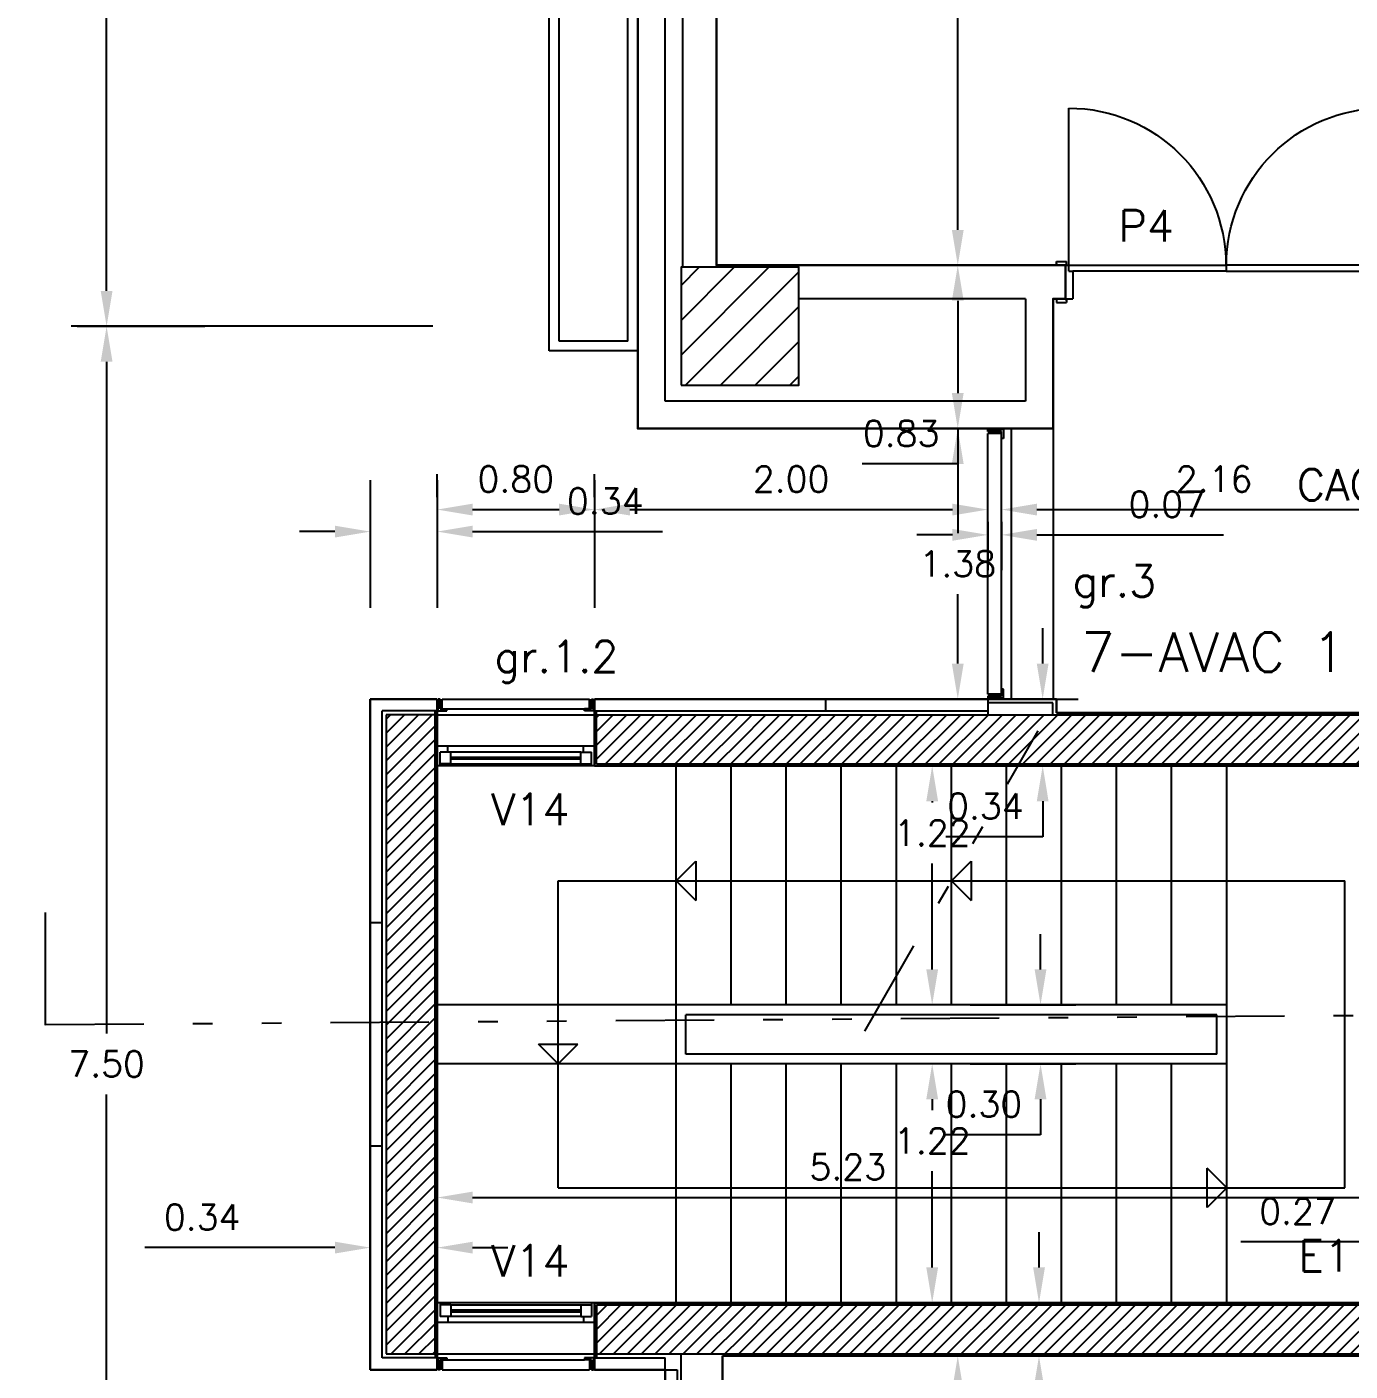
# Model space of a CAD drawing. Extents: x 19.8 to 90.6, y 5.5 to 74.
# Drawn here: x 25.4 to 32.13, y 54.43 to 61.26 of the extents above; entities that cross this region are included whole.
import ezdxf

# ---------------------------------------------------------------- set-up
doc = ezdxf.new("R2010")
doc.units = 0
doc.header["$MEASUREMENT"] = 0
for name, pattern in [('1st floor plan$0$Divide', [1.25, 0.5, -0.25, 0, -0.25, 0, -0.25]), ('Default', [0]), ('Divide', [1.25, 0.5, -0.25, 0, -0.25, 0, -0.25]), ('Solid', [0])]:
    doc.linetypes.add(name, pattern=pattern)
doc.layers.get('DEFPOINTS').update_dxf_attribs({"linetype": 'Solid'})
for name, color, linetype in [('1st floor plan$0$1FIN', 15, 'Continuous'), ('1st floor plan$0$2FIN', 7, 'Continuous'), ('1st floor plan$0$CAIX', 52, 'Continuous'), ('1st floor plan$0$ESTR', 92, 'Continuous'), ('1st floor plan$0$FAC', 142, 'Continuous'), ('1st floor plan$0$Hatch', 15, 'Continuous'), ('1st floor plan$0$Pillars', 30, 'Continuous'), ('Dimensions (COTAS)', 212, 'Solid'), ('Sections Corte', 9, 'Solid'), ('Text O', 212, 'Default'), ('VAO', 132, 'Default'), ('Xref_Plan', 7, 'Continuous')]:
    doc.layers.add(name, color=color, linetype=linetype)
doc.layers.add('1st floor plan$0$Partitions', color=7, linetype='Continuous', lineweight=30)
doc.styles.add('Simplex', font='SIMPLEX.SHX')
doc.dimstyles.get("Standard").update_dxf_attribs({"dimtxt": 0.13, "dimasz": 0.18, "dimexe": 0.18, "dimexo": 0.0625, "dimgap": 0.09, "dimtad": 1, "dimtih": 1, "dimtoh": 1, "dimzin": 0, "dimdsep": 46, "dimtxsty": 'Simplex', "dimcen": 0.09, "dimadec": 0, "dimazin": 0, "dimtfac": 1, "dimtofl": 0, "dimtmove": 0, "dimatfit": 3, "dimfxl": 1, "dimtolj": 1, "dimtzin": 0, "dimarcsym": 0})

# ---------------------------------------------------------------- blocks, each defined once
blk = doc.blocks.new('*D78')
at = {"layer": 'DEFPOINTS', "color": 0}
for p in [(30.1337, 56.2872), (30.1337, 55.9872), (30.5546, 55.9872)]:
    blk.add_point(p, dxfattribs=at)
at = {"layer": 'Dimensions (COTAS)', "color": 0, "lineweight": -2}
for p, q in [((30.5546, 56.4672), (30.5546, 56.6472)), ((30.1962, 56.2872), (30.7346, 56.2872)), ((30.1962, 55.9872), (30.7346, 55.9872)), ((30.5546, 55.8072), (30.5546, 55.6272)), ((30.5546, 55.6272), (30.0684, 55.6272))]:
    blk.add_line(p, q, dxfattribs=at)
at = {"layer": 'Dimensions (COTAS)', "color": 0}
for points in [[(30.5246, 56.4672), (30.5846, 56.4672), (30.5546, 56.2872)], [(30.5246, 55.8072), (30.5846, 55.8072), (30.5546, 55.9872)]]:
    blk.add_solid(points, dxfattribs=at)
at = {"layer": 'Dimensions (COTAS)', "color": 0, "insert": (30.2665, 55.7822), "char_height": 0.13, "attachment_point": 5, "style": 'Simplex'}
blk.add_mtext('\\A1;0.30', dxfattribs=at)
blk = doc.blocks.new('*D81')
at = {"layer": 'DEFPOINTS', "color": 0}
for p in [(27.5264, 59.7369), (25.8055, 52.2369), (27.5264, 52.2369)]:
    blk.add_point(p, dxfattribs=at)
at = {"layer": 'Dimensions (COTAS)', "color": 0, "lineweight": -2}
for p, q in [((27.4639, 59.7369), (25.6255, 59.7369)), ((25.8055, 59.5569), (25.8055, 56.1419)), ((25.8055, 52.4169), (25.8055, 55.8319)), ((27.4639, 52.2369), (25.6255, 52.2369))]:
    blk.add_line(p, q, dxfattribs=at)
at = {"layer": 'Dimensions (COTAS)', "color": 0}
for points in [[(25.7755, 59.5569), (25.8355, 59.5569), (25.8055, 59.7369)], [(25.7755, 52.4169), (25.8355, 52.4169), (25.8055, 52.2369)]]:
    blk.add_solid(points, dxfattribs=at)
at = {"layer": 'Dimensions (COTAS)', "color": 0, "insert": (25.8055, 55.9869), "char_height": 0.13, "attachment_point": 5, "style": 'Simplex'}
blk.add_mtext('\\A1;7.50', dxfattribs=at)
blk = doc.blocks.new('*D82')
at = {"layer": 'DEFPOINTS', "color": 0}
for p in [(27.5264, 67.2369), (24.8055, 52.2369), (27.5264, 52.2369)]:
    blk.add_point(p, dxfattribs=at)
at = {"layer": 'Dimensions (COTAS)', "color": 0, "lineweight": -2}
for p, q in [((27.4639, 67.2369), (24.6255, 67.2369)), ((24.8055, 67.0569), (24.8055, 59.8919)), ((24.8055, 52.4169), (24.8055, 59.5819)), ((27.4639, 52.2369), (24.6255, 52.2369))]:
    blk.add_line(p, q, dxfattribs=at)
at = {"layer": 'Dimensions (COTAS)', "color": 0}
for points in [[(24.7755, 67.0569), (24.8355, 67.0569), (24.8055, 67.2369)], [(24.7755, 52.4169), (24.8355, 52.4169), (24.8055, 52.2369)]]:
    blk.add_solid(points, dxfattribs=at)
at = {"layer": 'Dimensions (COTAS)', "color": 0, "insert": (24.8055, 59.7369), "char_height": 0.13, "attachment_point": 5, "style": 'Simplex'}
blk.add_mtext('\\A1;15.00', dxfattribs=at)
blk = doc.blocks.new('*D167')
at = {"layer": 'DEFPOINTS', "color": 0}
for p in [(32.7164, 55.3077), (27.4864, 55.1994), (32.7164, 55.1994)]:
    blk.add_point(p, dxfattribs=at)
at = {"layer": 'Dimensions (COTAS)', "color": 0, "lineweight": -2}
for p, q in [((27.4864, 55.2619), (27.4864, 55.4877)), ((32.7164, 55.2619), (32.7164, 55.4877)), ((27.6664, 55.3077), (32.5364, 55.3077))]:
    blk.add_line(p, q, dxfattribs=at)
at = {"layer": 'Dimensions (COTAS)', "color": 0}
for points in [[(27.6664, 55.3377), (27.6664, 55.2777), (27.4864, 55.3077)], [(32.5364, 55.3377), (32.5364, 55.2777), (32.7164, 55.3077)]]:
    blk.add_solid(points, dxfattribs=at)
at = {"layer": 'Dimensions (COTAS)', "color": 0, "insert": (29.5746, 55.4627), "char_height": 0.13, "attachment_point": 5, "style": 'Simplex'}
blk.add_mtext('\\A1;5.23', dxfattribs=at)
blk = doc.blocks.new('*D172')
at = {"layer": 'DEFPOINTS', "color": 0}
for p in [(27.1464, 55.1994), (27.4864, 55.1994), (27.4864, 55.053)]:
    blk.add_point(p, dxfattribs=at)
at = {"layer": 'Dimensions (COTAS)', "color": 0, "lineweight": -2}
for p, q in [((27.1464, 55.1369), (27.1464, 54.873)), ((27.4864, 55.1369), (27.4864, 54.873)), ((26.9664, 55.053), (26.0002, 55.053)), ((27.6664, 55.053), (27.8464, 55.053))]:
    blk.add_line(p, q, dxfattribs=at)
at = {"layer": 'Dimensions (COTAS)', "color": 0}
for points in [[(26.9664, 55.083), (26.9664, 55.023), (27.1464, 55.053)], [(27.6664, 55.083), (27.6664, 55.023), (27.4864, 55.053)]]:
    blk.add_solid(points, dxfattribs=at)
at = {"layer": 'Dimensions (COTAS)', "color": 0, "insert": (26.2914, 55.208), "char_height": 0.13, "attachment_point": 5, "style": 'Simplex'}
blk.add_mtext('\\A1;0.34', dxfattribs=at)
blk = doc.blocks.new('*D174')
at = {"layer": 'DEFPOINTS', "color": 0}
for p in [(30.1337, 54.5022), (30.1337, 52.3266), (30.1337, 52.3266)]:
    blk.add_point(p, dxfattribs=at)
at = {"layer": 'Dimensions (COTAS)', "color": 0, "lineweight": -2}
for p, q in [((30.1962, 54.5022), (30.3137, 54.5022)), ((30.1337, 54.3222), (30.1337, 53.5694)), ((30.1337, 52.5066), (30.1337, 53.2594)), ((30.0712, 52.3266), (29.9537, 52.3266))]:
    blk.add_line(p, q, dxfattribs=at)
at = {"layer": 'Dimensions (COTAS)', "color": 0}
for points in [[(30.1037, 54.3222), (30.1637, 54.3222), (30.1337, 54.5022)], [(30.1037, 52.5066), (30.1637, 52.5066), (30.1337, 52.3266)]]:
    blk.add_solid(points, dxfattribs=at)
at = {"layer": 'Dimensions (COTAS)', "color": 0, "insert": (30.1337, 53.4144), "char_height": 0.13, "attachment_point": 5, "style": 'Simplex'}
blk.add_mtext('\\A1;2.18', dxfattribs=at)
blk = doc.blocks.new('*D176')
at = {"layer": 'DEFPOINTS', "color": 0}
for p in [(30.1337, 54.7722), (30.1337, 54.5022), (30.5469, 54.5022)]:
    blk.add_point(p, dxfattribs=at)
at = {"layer": 'Dimensions (COTAS)', "color": 0, "lineweight": -2}
for p, q in [((30.5469, 54.9522), (30.5469, 55.1322)), ((30.1962, 54.7722), (30.7269, 54.7722)), ((30.1962, 54.5022), (30.7269, 54.5022)), ((30.5469, 54.3222), (30.5469, 54.1358)), ((30.5469, 54.1358), (30.0607, 54.1358))]:
    blk.add_line(p, q, dxfattribs=at)
at = {"layer": 'Dimensions (COTAS)', "color": 0}
for points in [[(30.5169, 54.9522), (30.5769, 54.9522), (30.5469, 54.7722)], [(30.5169, 54.3222), (30.5769, 54.3222), (30.5469, 54.5022)]]:
    blk.add_solid(points, dxfattribs=at)
at = {"layer": 'Dimensions (COTAS)', "color": 0, "insert": (30.2588, 54.2908), "char_height": 0.13, "attachment_point": 5, "style": 'Simplex'}
blk.add_mtext('\\A1;0.27', dxfattribs=at)
blk = doc.blocks.new('*D177')
at = {"layer": 'DEFPOINTS', "color": 0}
for p in [(30.1337, 55.9872), (30.0037, 54.7722), (30.1337, 54.7722)]:
    blk.add_point(p, dxfattribs=at)
at = {"layer": 'Dimensions (COTAS)', "color": 0, "lineweight": -2}
for p, q in [((30.0712, 55.9872), (29.8237, 55.9872)), ((30.0037, 55.8072), (30.0037, 55.751)), ((30.0037, 54.9522), (30.0037, 55.441)), ((30.0712, 54.7722), (29.8237, 54.7722))]:
    blk.add_line(p, q, dxfattribs=at)
at = {"layer": 'Dimensions (COTAS)', "color": 0}
for points in [[(29.9737, 55.8072), (30.0337, 55.8072), (30.0037, 55.9872)], [(29.9737, 54.9522), (30.0337, 54.9522), (30.0037, 54.7722)]]:
    blk.add_solid(points, dxfattribs=at)
at = {"layer": 'Dimensions (COTAS)', "color": 0, "insert": (30.0037, 55.596), "char_height": 0.13, "attachment_point": 5, "style": 'Simplex'}
blk.add_mtext('\\A1;1.22', dxfattribs=at)
blk = doc.blocks.new('*D179')
at = {"layer": 'DEFPOINTS', "color": 0}
for p in [(32.7164, 55.1994), (32.9864, 55.1994), (32.9864, 55.0821)]:
    blk.add_point(p, dxfattribs=at)
at = {"layer": 'Dimensions (COTAS)', "color": 0, "lineweight": -2}
for p, q in [((32.7164, 55.1369), (32.7164, 54.9021)), ((32.9864, 55.1369), (32.9864, 54.9021)), ((32.5364, 55.0821), (31.5733, 55.0821)), ((33.1664, 55.0821), (33.3464, 55.0821))]:
    blk.add_line(p, q, dxfattribs=at)
at = {"layer": 'Dimensions (COTAS)', "color": 0}
for points in [[(32.5364, 55.1121), (32.5364, 55.0521), (32.7164, 55.0821)], [(33.1664, 55.1121), (33.1664, 55.0521), (32.9864, 55.0821)]]:
    blk.add_solid(points, dxfattribs=at)
at = {"layer": 'Dimensions (COTAS)', "color": 0, "insert": (31.8614, 55.2371), "char_height": 0.13, "attachment_point": 5, "style": 'Simplex'}
blk.add_mtext('\\A1;0.27', dxfattribs=at)
blk = doc.blocks.new('*D190')
at = {"layer": 'DEFPOINTS', "color": 0}
for p in [(30.1337, 67.3571), (30.1337, 60.0471), (30.1337, 60.0471)]:
    blk.add_point(p, dxfattribs=at)
at = {"layer": 'Dimensions (COTAS)', "color": 0, "lineweight": -2}
for p, q in [((30.1962, 67.3571), (30.3137, 67.3571)), ((30.1337, 67.1771), (30.1337, 63.8571)), ((30.1337, 60.2271), (30.1337, 63.5471)), ((30.0712, 60.0471), (29.9537, 60.0471))]:
    blk.add_line(p, q, dxfattribs=at)
at = {"layer": 'Dimensions (COTAS)', "color": 0}
for points in [[(30.1037, 67.1771), (30.1637, 67.1771), (30.1337, 67.3571)], [(30.1037, 60.2271), (30.1637, 60.2271), (30.1337, 60.0471)]]:
    blk.add_solid(points, dxfattribs=at)
at = {"layer": 'Dimensions (COTAS)', "color": 0, "insert": (30.1337, 63.7021), "char_height": 0.13, "attachment_point": 5, "style": 'Simplex'}
blk.add_mtext('\\A1;7.31', dxfattribs=at)
blk = doc.blocks.new('*D191')
at = {"layer": 'DEFPOINTS', "color": 0}
for p in [(27.5264, 67.2369), (25.8055, 59.7369), (27.5264, 59.7369)]:
    blk.add_point(p, dxfattribs=at)
at = {"layer": 'Dimensions (COTAS)', "color": 0, "lineweight": -2}
for p, q in [((27.4639, 67.2369), (25.6255, 67.2369)), ((25.8055, 67.0569), (25.8055, 63.6419)), ((25.8055, 59.9169), (25.8055, 63.3319)), ((27.4639, 59.7369), (25.6255, 59.7369))]:
    blk.add_line(p, q, dxfattribs=at)
at = {"layer": 'Dimensions (COTAS)', "color": 0}
for points in [[(25.7755, 67.0569), (25.8355, 67.0569), (25.8055, 67.2369)], [(25.7755, 59.9169), (25.8355, 59.9169), (25.8055, 59.7369)]]:
    blk.add_solid(points, dxfattribs=at)
at = {"layer": 'Dimensions (COTAS)', "color": 0, "insert": (25.8055, 63.4869), "char_height": 0.13, "attachment_point": 5, "style": 'Simplex'}
blk.add_mtext('\\A1;7.50', dxfattribs=at)
blk = doc.blocks.new('*D192')
at = {"layer": 'DEFPOINTS', "color": 0}
for p in [(28.2864, 58.8051), (30.2864, 58.8051), (30.2864, 58.8051)]:
    blk.add_point(p, dxfattribs=at)
at = {"layer": 'Dimensions (COTAS)', "color": 0, "lineweight": -2}
for p, q in [((28.2864, 58.8676), (28.2864, 58.9851)), ((30.2864, 58.8676), (30.2864, 58.9851)), ((28.4664, 58.8051), (30.1064, 58.8051))]:
    blk.add_line(p, q, dxfattribs=at)
at = {"layer": 'Dimensions (COTAS)', "color": 0}
for points in [[(28.4664, 58.8351), (28.4664, 58.7751), (28.2864, 58.8051)], [(30.1064, 58.8351), (30.1064, 58.7751), (30.2864, 58.8051)]]:
    blk.add_solid(points, dxfattribs=at)
at = {"layer": 'Dimensions (COTAS)', "color": 0, "insert": (29.2864, 58.9601), "char_height": 0.13, "attachment_point": 5, "style": 'Simplex'}
blk.add_mtext('\\A1;2.00', dxfattribs=at)
blk = doc.blocks.new('L')
at = {"color": 0}
blk.add_line((0, 0.15), (0, -0.5), dxfattribs=at)
blk = doc.blocks.new('*D193')
at = {"layer": 'DEFPOINTS', "color": 0}
for p in [(27.4864, 58.8051), (28.2864, 58.8051), (28.2864, 58.8051)]:
    blk.add_point(p, dxfattribs=at)
at = {"layer": 'Dimensions (COTAS)', "color": 0, "lineweight": -2}
for p, q in [((27.4864, 58.8676), (27.4864, 58.9851)), ((28.2864, 58.8676), (28.2864, 58.9851)), ((27.6664, 58.8051), (28.1064, 58.8051))]:
    blk.add_line(p, q, dxfattribs=at)
at = {"layer": 'Dimensions (COTAS)', "color": 0}
for points in [[(27.6664, 58.8351), (27.6664, 58.7751), (27.4864, 58.8051)], [(28.1064, 58.8351), (28.1064, 58.7751), (28.2864, 58.8051)]]:
    blk.add_solid(points, dxfattribs=at)
at = {"layer": 'Dimensions (COTAS)', "color": 0, "insert": (27.8864, 58.9601), "char_height": 0.13, "attachment_point": 5, "style": 'Simplex'}
blk.add_mtext('\\A1;0.80', dxfattribs=at)
blk = doc.blocks.new('*D194')
at = {"layer": 'DEFPOINTS', "color": 0}
for p in [(27.1464, 58.8051), (27.4864, 58.8051), (27.4864, 58.6933)]:
    blk.add_point(p, dxfattribs=at)
at = {"layer": 'Dimensions (COTAS)', "color": 0, "lineweight": -2}
for p, q in [((27.1464, 58.7426), (27.1464, 58.5133)), ((27.4864, 58.7426), (27.4864, 58.5133)), ((26.9664, 58.6933), (26.7864, 58.6933)), ((27.6664, 58.6933), (28.6326, 58.6933))]:
    blk.add_line(p, q, dxfattribs=at)
at = {"layer": 'Dimensions (COTAS)', "color": 0}
for points in [[(26.9664, 58.7233), (26.9664, 58.6633), (27.1464, 58.6933)], [(27.6664, 58.7233), (27.6664, 58.6633), (27.4864, 58.6933)]]:
    blk.add_solid(points, dxfattribs=at)
at = {"layer": 'Dimensions (COTAS)', "color": 0, "insert": (28.3414, 58.8483), "char_height": 0.13, "attachment_point": 5, "style": 'Simplex'}
blk.add_mtext('\\A1;0.34', dxfattribs=at)
blk = doc.blocks.new('*D195')
at = {"layer": 'DEFPOINTS', "color": 0}
for p in [(30.1337, 60.0471), (30.1337, 59.2171), (30.1337, 59.2171)]:
    blk.add_point(p, dxfattribs=at)
at = {"layer": 'Dimensions (COTAS)', "color": 0, "lineweight": -2}
for p, q in [((30.1962, 60.0471), (30.3137, 60.0471)), ((30.1337, 59.8671), (30.1337, 59.3971)), ((30.0712, 59.2171), (29.9537, 59.2171)), ((30.1337, 59.2171), (30.1337, 59.0371)), ((30.1337, 59.0371), (29.6475, 59.0371))]:
    blk.add_line(p, q, dxfattribs=at)
at = {"layer": 'Dimensions (COTAS)', "color": 0}
for points in [[(30.1037, 59.8671), (30.1637, 59.8671), (30.1337, 60.0471)], [(30.1037, 59.3971), (30.1637, 59.3971), (30.1337, 59.2171)]]:
    blk.add_solid(points, dxfattribs=at)
at = {"layer": 'Dimensions (COTAS)', "color": 0, "insert": (29.8456, 59.1921), "char_height": 0.13, "attachment_point": 5, "style": 'Simplex'}
blk.add_mtext('\\A1;0.83', dxfattribs=at)
blk = doc.blocks.new('PD80-17')
at = {"color": 0}
for p, q in [((0, 0), (0, 0.7989)), ((1.6, 0), (1.6, 0.7989)), ((-0.0619, 0.005), (-0.0619, 0.02)), ((-0.0619, 0.02), (-0.0119, 0.02)), ((-0.0619, 0.005), (-0.0569, 0.005)), ((-0.0569, 0), (-0.0569, 0.005)), ((-0.0169, 0), (-0.0169, 0.005)), ((-0.0169, 0.005), (-0.0119, 0.005)), ((-0.0169, 0), (0, 0)), ((-0.0119, 0.005), (-0.0119, 0.02)), ((0, -0.03), (0, 0)), ((0, 0), (0.8, 0)), ((1.6, 0), (0.8, 0)), ((1.6, -0.03), (1.6, 0)), ((1.6169, 0), (1.6, 0)), ((1.6619, 0.02), (1.6119, 0.02)), ((1.6119, 0.005), (1.6119, 0.02)), ((1.6169, 0.005), (1.6119, 0.005)), ((1.6169, 0), (1.6169, 0.005)), ((1.6619, 0.005), (1.6569, 0.005)), ((1.6569, 0), (1.6569, 0.005)), ((1.6619, 0.005), (1.6619, 0.02)), ((0, -0.03), (0.02, -0.03)), ((0.02, -0.03), (0.02, -0.17)), ((0.8, -0.03), (0.02, -0.03)), ((0.8, 0), (0.8, -0.03)), ((0.8, 0), (0.8, -0.03)), ((0.8, -0.03), (1.58, -0.03)), ((1.58, -0.03), (1.58, -0.17)), ((1.6, -0.03), (1.58, -0.03)), ((-0.0619, -0.175), (-0.0619, -0.19)), ((-0.0619, -0.175), (-0.0569, -0.175)), ((-0.0619, -0.19), (-0.0119, -0.19)), ((-0.0569, -0.17), (-0.0569, -0.175)), ((-0.0169, -0.17), (-0.0169, -0.175)), ((-0.0169, -0.17), (0.02, -0.17)), ((-0.0169, -0.175), (-0.0119, -0.175)), ((-0.0119, -0.175), (-0.0119, -0.19)), ((1.6169, -0.17), (1.58, -0.17)), ((1.6169, -0.175), (1.6119, -0.175)), ((1.6119, -0.175), (1.6119, -0.19)), ((1.6619, -0.19), (1.6119, -0.19)), ((1.6169, -0.17), (1.6169, -0.175)), ((1.6569, -0.17), (1.6569, -0.175)), ((1.6619, -0.175), (1.6569, -0.175)), ((1.6619, -0.175), (1.6619, -0.19))]:
    blk.add_line(p, q, dxfattribs=at)
for centre, start, end in [((0, 0), 360, 90), ((1.6, 0), 90, 180)]:
    blk.add_arc(centre, 0.7989, start, end, dxfattribs=at)
blk = doc.blocks.new('*D196')
at = {"layer": 'DEFPOINTS', "color": 0}
for p in [(30.3564, 58.8051), (32.5164, 58.8051), (32.5164, 58.8051)]:
    blk.add_point(p, dxfattribs=at)
at = {"layer": 'Dimensions (COTAS)', "color": 0, "lineweight": -2}
for p, q in [((30.3564, 58.8676), (30.3564, 58.9851)), ((32.5164, 58.8676), (32.5164, 58.9851)), ((30.5364, 58.8051), (32.3364, 58.8051))]:
    blk.add_line(p, q, dxfattribs=at)
at = {"layer": 'Dimensions (COTAS)', "color": 0}
for points in [[(30.5364, 58.8351), (30.5364, 58.7751), (30.3564, 58.8051)], [(32.3364, 58.8351), (32.3364, 58.7751), (32.5164, 58.8051)]]:
    blk.add_solid(points, dxfattribs=at)
at = {"layer": 'Dimensions (COTAS)', "color": 0, "insert": (31.4364, 58.9601), "char_height": 0.13, "attachment_point": 5, "style": 'Simplex'}
blk.add_mtext('\\A1;2.16', dxfattribs=at)
blk = doc.blocks.new('*D197')
at = {"layer": 'DEFPOINTS', "color": 0}
for p in [(30.1337, 59.2171), (30.1337, 57.8422), (30.1337, 57.8422)]:
    blk.add_point(p, dxfattribs=at)
at = {"layer": 'Dimensions (COTAS)', "color": 0, "lineweight": -2}
for p, q in [((30.1962, 59.2171), (30.3137, 59.2171)), ((30.1337, 59.0371), (30.1337, 58.6846)), ((30.1337, 58.0222), (30.1337, 58.3746)), ((30.0712, 57.8422), (29.9537, 57.8422))]:
    blk.add_line(p, q, dxfattribs=at)
at = {"layer": 'Dimensions (COTAS)', "color": 0}
for points in [[(30.1037, 59.0371), (30.1637, 59.0371), (30.1337, 59.2171)], [(30.1037, 58.0222), (30.1637, 58.0222), (30.1337, 57.8422)]]:
    blk.add_solid(points, dxfattribs=at)
at = {"layer": 'Dimensions (COTAS)', "color": 0, "insert": (30.1337, 58.5296), "char_height": 0.13, "attachment_point": 5, "style": 'Simplex'}
blk.add_mtext('\\A1;1.38', dxfattribs=at)
blk = doc.blocks.new('*D198')
at = {"layer": 'DEFPOINTS', "color": 0}
for p in [(30.1337, 57.5022), (30.0037, 56.2872), (30.1337, 56.2872)]:
    blk.add_point(p, dxfattribs=at)
at = {"layer": 'Dimensions (COTAS)', "color": 0, "lineweight": -2}
for p, q in [((30.0712, 57.5022), (29.8237, 57.5022)), ((30.0037, 57.3222), (30.0037, 57.3163)), ((30.0037, 56.4672), (30.0037, 57.0063)), ((30.0712, 56.2872), (29.8237, 56.2872))]:
    blk.add_line(p, q, dxfattribs=at)
at = {"layer": 'Dimensions (COTAS)', "color": 0}
for points in [[(29.9737, 57.3222), (30.0337, 57.3222), (30.0037, 57.5022)], [(29.9737, 56.4672), (30.0337, 56.4672), (30.0037, 56.2872)]]:
    blk.add_solid(points, dxfattribs=at)
at = {"layer": 'Dimensions (COTAS)', "color": 0, "insert": (30.0037, 57.1613), "char_height": 0.13, "attachment_point": 5, "style": 'Simplex'}
blk.add_mtext('\\A1;1.22', dxfattribs=at)
blk = doc.blocks.new('*D199')
at = {"layer": 'DEFPOINTS', "color": 0}
for p in [(30.1337, 57.8422), (30.1337, 57.5022), (30.5655, 57.5022)]:
    blk.add_point(p, dxfattribs=at)
at = {"layer": 'Dimensions (COTAS)', "color": 0, "lineweight": -2}
for p, q in [((30.5655, 58.0222), (30.5655, 58.2022)), ((30.1962, 57.8422), (30.7455, 57.8422)), ((30.1962, 57.5022), (30.7455, 57.5022)), ((30.5655, 57.3222), (30.5655, 57.1422)), ((30.5655, 57.1422), (30.0731, 57.1422))]:
    blk.add_line(p, q, dxfattribs=at)
at = {"layer": 'Dimensions (COTAS)', "color": 0}
for points in [[(30.5355, 58.0222), (30.5955, 58.0222), (30.5655, 57.8422)], [(30.5355, 57.3222), (30.5955, 57.3222), (30.5655, 57.5022)]]:
    blk.add_solid(points, dxfattribs=at)
at = {"layer": 'Dimensions (COTAS)', "color": 0, "insert": (30.2743, 57.2972), "char_height": 0.13, "attachment_point": 5, "style": 'Simplex'}
blk.add_mtext('\\A1;0.34', dxfattribs=at)
blk = doc.blocks.new('*D200')
at = {"layer": 'DEFPOINTS', "color": 0}
for p in [(30.2864, 58.8051), (30.3564, 58.8051), (30.3564, 58.6767)]:
    blk.add_point(p, dxfattribs=at)
at = {"layer": 'Dimensions (COTAS)', "color": 0, "lineweight": -2}
for p, q in [((30.2864, 58.7426), (30.2864, 58.4967)), ((30.3564, 58.7426), (30.3564, 58.4967)), ((30.1064, 58.6767), (29.9264, 58.6767)), ((30.5364, 58.6767), (31.4845, 58.6767))]:
    blk.add_line(p, q, dxfattribs=at)
at = {"layer": 'Dimensions (COTAS)', "color": 0}
for points in [[(30.1064, 58.7067), (30.1064, 58.6467), (30.2864, 58.6767)], [(30.5364, 58.7067), (30.5364, 58.6467), (30.3564, 58.6767)]]:
    blk.add_solid(points, dxfattribs=at)
at = {"layer": 'Dimensions (COTAS)', "color": 0, "insert": (31.1964, 58.8317), "char_height": 0.13, "attachment_point": 5, "style": 'Simplex'}
blk.add_mtext('\\A1;0.07', dxfattribs=at)
blk = doc.blocks.new('*X409')
at = {"color": 0}
for p, q in [((-23.4784, 11.2405), (-23.2527, 11.4663)), ((-23.4784, 11.3112), (-23.3234, 11.4663)), ((-23.4784, 11.3819), (-23.3941, 11.4663)), ((-23.4784, 11.4526), (-23.4648, 11.4663)), ((-23.432, 11.2163), (-23.182, 11.4663)), ((-23.3613, 11.2163), (-23.1113, 11.4663)), ((-23.2906, 11.2163), (-23.0406, 11.4663)), ((-23.2198, 11.2163), (-22.9698, 11.4663)), ((-23.1491, 11.2163), (-22.8991, 11.4663)), ((-23.0784, 11.2163), (-22.8284, 11.4663)), ((-23.0077, 11.2163), (-22.7577, 11.4663)), ((-22.7482, 11.2636), (-22.5456, 11.4663)), ((-22.7482, 11.3343), (-22.6163, 11.4663)), ((-22.7482, 11.405), (-22.687, 11.4663)), ((-22.7249, 11.2163), (-22.4749, 11.4663)), ((-22.6542, 11.2163), (-22.4042, 11.4663)), ((-22.5835, 11.2163), (-22.3335, 11.4663)), ((-22.5127, 11.2163), (-22.2627, 11.4663)), ((-22.442, 11.2163), (-22.192, 11.4663)), ((-22.3713, 11.2163), (-22.1213, 11.4663)), ((-22.3006, 11.2163), (-22.0506, 11.4663)), ((-22.2299, 11.2163), (-21.9799, 11.4663)), ((-22.1592, 11.2163), (-21.9092, 11.4663)), ((-22.0885, 11.2163), (-21.8385, 11.4663)), ((-22.0178, 11.2163), (-21.7678, 11.4663)), ((-21.9471, 11.2163), (-21.6971, 11.4663)), ((-21.8763, 11.2163), (-21.6263, 11.4663)), ((-21.8056, 11.2163), (-21.5556, 11.4663)), ((-21.7349, 11.2163), (-21.4849, 11.4663)), ((-21.6642, 11.2163), (-21.4142, 11.4663)), ((-21.5935, 11.2163), (-21.3435, 11.4663)), ((-21.5228, 11.2163), (-21.2728, 11.4663)), ((-21.4521, 11.2163), (-21.2021, 11.4663)), ((-21.3814, 11.2163), (-21.1314, 11.4663)), ((-21.3107, 11.2163), (-21.0607, 11.4663)), ((-21.2399, 11.2163), (-20.9899, 11.4663)), ((-21.1692, 11.2163), (-20.9192, 11.4663)), ((-21.0985, 11.2163), (-20.8485, 11.4663)), ((-21.0278, 11.2163), (-20.7778, 11.4663)), ((-20.9571, 11.2163), (-20.7071, 11.4663)), ((-20.8864, 11.2163), (-20.6364, 11.4663)), ((-20.8157, 11.2163), (-20.5657, 11.4663)), ((-20.745, 11.2163), (-20.495, 11.4663)), ((-20.6743, 11.2163), (-20.4243, 11.4663)), ((-20.6036, 11.2163), (-20.3536, 11.4663)), ((-20.5328, 11.2163), (-20.2828, 11.4663)), ((-20.4621, 11.2163), (-20.2121, 11.4663)), ((-20.3914, 11.2163), (-20.1414, 11.4663)), ((-20.3207, 11.2163), (-20.0707, 11.4663)), ((-20.25, 11.2163), (-20, 11.4663)), ((-20.1793, 11.2163), (-19.9293, 11.4663)), ((-20.1086, 11.2163), (-19.8586, 11.4663)), ((-20.0379, 11.2163), (-19.7879, 11.4663)), ((-19.9672, 11.2163), (-19.7172, 11.4663)), ((-19.8964, 11.2163), (-19.6464, 11.4663)), ((-19.8257, 11.2163), (-19.5757, 11.4663)), ((-19.755, 11.2163), (-19.505, 11.4663)), ((-19.6843, 11.2163), (-19.4343, 11.4663)), ((-19.6136, 11.2163), (-19.3636, 11.4663)), ((-19.5429, 11.2163), (-19.2929, 11.4663)), ((-19.4722, 11.2163), (-19.2222, 11.4663)), ((-19.4015, 11.2163), (-19.1515, 11.4663)), ((-19.3308, 11.2163), (-19.0808, 11.4663)), ((-19.26, 11.2163), (-19.01, 11.4663)), ((-19.1893, 11.2163), (-18.9393, 11.4663)), ((-19.1186, 11.2163), (-18.8686, 11.4663)), ((-19.0484, 11.2157), (-18.7984, 11.4657)), ((-22.937, 11.2163), (-22.7482, 11.405)), ((-19.0484, 11.145), (-18.7984, 11.395)), ((-22.8663, 11.2163), (-22.7482, 11.3343)), ((-19.0484, 11.0743), (-18.7984, 11.3243)), ((-22.7956, 11.2163), (-22.7482, 11.2636)), ((-19.0484, 11.0036), (-18.7984, 11.2536)), ((-19.0484, 10.9329), (-18.7984, 11.1829)), ((-19.0484, 10.8622), (-18.7984, 11.1122)), ((-19.0484, 10.7915), (-18.7984, 11.0415)), ((-19.0484, 10.7207), (-18.7984, 10.9707)), ((-19.0484, 10.65), (-18.7984, 10.9)), ((-19.0484, 10.5793), (-18.7984, 10.8293)), ((-19.0484, 10.5086), (-18.7984, 10.7586)), ((-19.0484, 10.4379), (-18.7984, 10.6879)), ((-19.0484, 10.3672), (-18.7984, 10.6172)), ((-19.0484, 10.2965), (-18.7984, 10.5465)), ((-19.0484, 10.2258), (-18.7984, 10.4758)), ((-19.0484, 10.1551), (-18.7984, 10.4051)), ((-19.0484, 10.0844), (-18.7984, 10.3344)), ((-19.0484, 10.0136), (-18.7984, 10.2636)), ((-18.9951, 9.9963), (-18.7984, 10.1929)), ((-18.9244, 9.9963), (-18.7984, 10.1222)), ((-18.8537, 9.9963), (-18.7984, 10.0515))]:
    blk.add_line(p, q, dxfattribs=at)
blk = doc.blocks.new('*X410')
at = {"color": 0}
for p, q in [((-23.4784, 8.2706), (-23.2828, 8.4663)), ((-23.4784, 8.3414), (-23.3536, 8.4663)), ((-23.4784, 8.4121), (-23.4243, 8.4663)), ((-23.4621, 8.2163), (-23.2121, 8.4663)), ((-23.3914, 8.2163), (-23.1414, 8.4663)), ((-23.3207, 8.2163), (-23.0707, 8.4663)), ((-23.25, 8.2163), (-23, 8.4663)), ((-23.1793, 8.2163), (-22.9293, 8.4663)), ((-23.1086, 8.2163), (-22.8586, 8.4663)), ((-23.0379, 8.2163), (-22.7879, 8.4663)), ((-22.9672, 8.2163), (-22.7482, 8.4352)), ((-22.7482, 8.2231), (-22.505, 8.4663)), ((-22.7482, 8.2938), (-22.5757, 8.4663)), ((-22.7482, 8.3645), (-22.6464, 8.4663)), ((-22.7482, 8.4352), (-22.7172, 8.4663)), ((-22.6843, 8.2163), (-22.4343, 8.4663)), ((-22.6136, 8.2163), (-22.3636, 8.4663)), ((-22.5429, 8.2163), (-22.2929, 8.4663)), ((-22.4722, 8.2163), (-22.2222, 8.4663)), ((-22.4015, 8.2163), (-22.1515, 8.4663)), ((-22.3308, 8.2163), (-22.0808, 8.4663)), ((-22.2601, 8.2163), (-22.0101, 8.4663)), ((-22.1893, 8.2163), (-21.9393, 8.4663)), ((-22.1186, 8.2163), (-21.8686, 8.4663)), ((-22.0479, 8.2163), (-21.7979, 8.4663)), ((-21.9772, 8.2163), (-21.7272, 8.4663)), ((-21.9065, 8.2163), (-21.6565, 8.4663)), ((-21.8358, 8.2163), (-21.5858, 8.4663)), ((-21.7651, 8.2163), (-21.5151, 8.4663)), ((-21.6944, 8.2163), (-21.4444, 8.4663)), ((-21.6237, 8.2163), (-21.3737, 8.4663)), ((-21.5529, 8.2163), (-21.3029, 8.4663)), ((-21.4822, 8.2163), (-21.2322, 8.4663)), ((-21.4115, 8.2163), (-21.1615, 8.4663)), ((-21.3408, 8.2163), (-21.0908, 8.4663)), ((-21.2701, 8.2163), (-21.0201, 8.4663)), ((-21.1994, 8.2163), (-20.9494, 8.4663)), ((-21.1287, 8.2163), (-20.8787, 8.4663)), ((-21.058, 8.2163), (-20.808, 8.4663)), ((-20.9873, 8.2163), (-20.7373, 8.4663)), ((-20.9165, 8.2163), (-20.6665, 8.4663)), ((-20.8458, 8.2163), (-20.5958, 8.4663)), ((-20.7751, 8.2163), (-20.5251, 8.4663)), ((-20.7044, 8.2163), (-20.4544, 8.4663)), ((-20.6337, 8.2163), (-20.3837, 8.4663)), ((-20.563, 8.2163), (-20.313, 8.4663)), ((-20.4923, 8.2163), (-20.2423, 8.4663)), ((-20.4216, 8.2163), (-20.1716, 8.4663)), ((-20.3509, 8.2163), (-20.1009, 8.4663)), ((-20.2802, 8.2163), (-20.0302, 8.4663)), ((-20.2094, 8.2163), (-19.9594, 8.4663)), ((-20.1387, 8.2163), (-19.8887, 8.4663)), ((-20.068, 8.2163), (-19.818, 8.4663)), ((-19.9973, 8.2163), (-19.7473, 8.4663)), ((-19.9266, 8.2163), (-19.6766, 8.4663)), ((-19.8559, 8.2163), (-19.6059, 8.4663)), ((-19.7852, 8.2163), (-19.5352, 8.4663)), ((-19.7145, 8.2163), (-19.4645, 8.4663)), ((-19.6438, 8.2163), (-19.3938, 8.4663)), ((-19.573, 8.2163), (-19.323, 8.4663)), ((-19.5023, 8.2163), (-19.2523, 8.4663)), ((-19.4316, 8.2163), (-19.1816, 8.4663)), ((-19.3609, 8.2163), (-19.1109, 8.4663)), ((-19.2902, 8.2163), (-19.0402, 8.4663)), ((-19.2195, 8.2163), (-18.9695, 8.4663)), ((-19.1488, 8.2163), (-18.8988, 8.4663)), ((-19.0781, 8.2163), (-18.8281, 8.4663)), ((-19.0074, 8.2163), (-18.7984, 8.4252)), ((-22.8964, 8.2163), (-22.7482, 8.3645)), ((-18.9366, 8.2163), (-18.7984, 8.3545)), ((-22.8257, 8.2163), (-22.7482, 8.2938)), ((-18.8659, 8.2163), (-18.7984, 8.2837)), ((-22.755, 8.2163), (-22.7482, 8.2231))]:
    blk.add_line(p, q, dxfattribs=at)
blk = doc.blocks.new('*X408')
at = {"color": 0}
for p, q in [((-24.5484, 11.2312), (-24.3133, 11.4663)), ((-24.5484, 11.3019), (-24.3841, 11.4663)), ((-24.5484, 11.3726), (-24.4548, 11.4663)), ((-24.5484, 11.4433), (-24.5255, 11.4663)), ((-24.5484, 11.1604), (-24.2984, 11.4104)), ((-24.5484, 11.0897), (-24.2984, 11.3397)), ((-24.5484, 11.019), (-24.2984, 11.269)), ((-24.5484, 10.9483), (-24.2984, 11.1983)), ((-24.5484, 10.8776), (-24.2984, 11.1276)), ((-24.5484, 10.8069), (-24.2984, 11.0569)), ((-24.5484, 10.7362), (-24.2984, 10.9862)), ((-24.5484, 10.6655), (-24.2984, 10.9155)), ((-24.5484, 10.5948), (-24.2984, 10.8448)), ((-24.5484, 10.524), (-24.2984, 10.774)), ((-24.5484, 10.4533), (-24.2984, 10.7033)), ((-24.5484, 10.3826), (-24.2984, 10.6326)), ((-24.5484, 10.3119), (-24.2984, 10.5619)), ((-24.5484, 10.2412), (-24.2984, 10.4912)), ((-24.5484, 10.1705), (-24.2984, 10.4205)), ((-24.5484, 10.0998), (-24.2984, 10.3498)), ((-24.5484, 10.0291), (-24.2984, 10.2791)), ((-24.5484, 9.9584), (-24.2984, 10.2084)), ((-24.5484, 9.8877), (-24.2984, 10.1377)), ((-24.5484, 9.8169), (-24.2984, 10.0669)), ((-24.5484, 9.7462), (-24.2984, 9.9962)), ((-24.5484, 9.6755), (-24.2984, 9.9255)), ((-24.5484, 9.6048), (-24.2984, 9.8548)), ((-24.5484, 9.5341), (-24.2984, 9.7841)), ((-24.5484, 9.4634), (-24.2984, 9.7134)), ((-24.5484, 9.3927), (-24.2984, 9.6427)), ((-24.5484, 9.322), (-24.2984, 9.572)), ((-24.5484, 9.2513), (-24.2984, 9.5013)), ((-24.5484, 9.1805), (-24.2984, 9.4305)), ((-24.5484, 9.1098), (-24.2984, 9.3598)), ((-24.5484, 9.0391), (-24.2984, 9.2891)), ((-24.5484, 8.9684), (-24.2984, 9.2184)), ((-24.5484, 8.8977), (-24.2984, 9.1477)), ((-24.5484, 8.827), (-24.2984, 9.077)), ((-24.5484, 8.7563), (-24.2984, 9.0063)), ((-24.5484, 8.6856), (-24.2984, 8.9356)), ((-24.5484, 8.6149), (-24.2984, 8.8649)), ((-24.5484, 8.5441), (-24.2984, 8.7941)), ((-24.5484, 8.4734), (-24.2984, 8.7234)), ((-24.5484, 8.4027), (-24.2984, 8.6527)), ((-24.5484, 8.332), (-24.2984, 8.582)), ((-24.5484, 8.2613), (-24.2984, 8.5113)), ((-24.5227, 8.2163), (-24.2984, 8.4406)), ((-24.452, 8.2163), (-24.2984, 8.3699)), ((-24.3813, 8.2163), (-24.2984, 8.2992)), ((-24.3106, 8.2163), (-24.2984, 8.2285))]:
    blk.add_line(p, q, dxfattribs=at)
blk = doc.blocks.new('1st floor plan$0$P2')
at = {"layer": '1st floor plan$0$Hatch'}
h = blk.add_hatch(dxfattribs=at)
h.set_pattern_fill('ANSI31', color=256, style=0)
h.set_pattern_definition([(45, (-41.75321, -29.09718), (-0.08838835, 0.08838835), [])])
h.paths.add_polyline_path([(-0.3, 0.3), (-0.3, -0.3), (0.3, -0.3), (0.3, 0.3)])
at = {"layer": '1st floor plan$0$Pillars'}
blk.add_lwpolyline([(-0.3, -0.3), (0.3, -0.3), (0.3, 0.3), (-0.3, 0.3)], close=True, dxfattribs=at)
blk = doc.blocks.new('1st floor plan')
at = {"layer": '1st floor plan$0$1FIN'}
for p, q in [((28.6464, 59.3571), (28.6464, 67.6171)), ((28.7364, 60.0371), (28.7364, 66.9371)), ((28.9064, 60.0471), (28.9064, 60.0371)), ((30.4784, 59.8772), (29.3264, 59.8772)), ((30.4784, 59.8772), (30.4784, 59.3571)), ((30.4784, 59.3571), (28.6464, 59.3571)), ((30.3664, 59.2122), (30.2864, 59.2122)), ((30.2864, 59.2022), (30.2864, 59.2122)), ((30.3564, 59.2022), (30.2864, 59.2022)), ((30.2864, 57.8672), (30.2864, 59.1922)), ((30.3564, 59.1922), (30.2864, 59.1922)), ((30.3564, 57.8922), (30.3564, 59.2022)), ((30.3664, 59.2122), (30.3664, 59.1672)), ((30.6184, 59.2171), (30.6184, 57.8422)), ((30.3664, 59.1672), (30.3564, 59.1672)), ((30.3664, 57.8922), (30.3564, 57.8922)), ((30.3564, 57.8572), (30.3564, 57.8922)), ((30.3664, 57.8472), (30.3664, 57.8922)), ((27.4914, 57.7822), (27.4914, 57.8422)), ((27.5014, 57.8422), (27.4914, 57.8422)), ((27.5014, 57.7922), (27.5014, 57.8422)), ((27.5114, 57.8422), (28.2614, 57.8422)), ((27.5114, 57.7922), (27.5114, 57.8422)), ((28.2614, 57.7922), (28.2614, 57.8422)), ((28.2714, 57.8422), (28.2814, 57.8422)), ((28.2714, 57.7922), (28.2714, 57.8422)), ((28.2814, 57.7822), (28.2814, 57.8422)), ((30.3564, 57.8672), (30.2864, 57.8672)), ((30.2864, 57.8572), (30.2864, 57.8472)), ((30.3564, 57.8572), (30.2864, 57.8572)), ((30.3664, 57.8472), (30.2864, 57.8472)), ((27.4914, 57.7822), (27.5364, 57.7822)), ((27.5014, 57.7922), (27.5364, 57.7922)), ((27.5364, 57.7922), (28.2364, 57.7922)), ((27.5364, 57.7822), (27.5364, 57.7922)), ((28.2364, 57.7822), (28.2364, 57.7922)), ((28.2714, 57.7922), (28.2364, 57.7922)), ((28.2814, 57.7822), (28.2364, 57.7822)), ((27.4914, 54.4922), (27.5364, 54.4922)), ((27.4914, 54.4922), (27.4914, 54.4322)), ((27.5014, 54.4822), (27.5014, 54.4322)), ((27.5014, 54.4822), (27.5364, 54.4822)), ((27.5114, 54.4822), (27.5114, 54.4322)), ((27.5364, 54.4922), (27.5364, 54.4822)), ((27.5364, 54.4822), (28.2364, 54.4822)), ((28.2364, 54.4922), (28.2364, 54.4822)), ((28.2814, 54.4922), (28.2364, 54.4922)), ((28.2714, 54.4822), (28.2364, 54.4822)), ((28.2614, 54.4822), (28.2614, 54.4322)), ((28.2714, 54.4822), (28.2714, 54.4322)), ((28.2814, 54.4922), (28.2814, 54.4322)), ((27.5014, 54.4322), (27.4914, 54.4322)), ((27.5114, 54.4322), (28.2614, 54.4322)), ((28.2714, 54.4322), (28.2814, 54.4322))]:
    blk.add_line(p, q, dxfattribs=at)
at = {"layer": '1st floor plan$0$2FIN'}
for p, q in [((30.4064, 57.8422), (30.4064, 59.2171)), ((29.4614, 57.8422), (29.4614, 57.7822)), ((30.2864, 57.8422), (30.2864, 57.7622)), ((30.6164, 57.8222), (30.2864, 57.8222)), ((30.6164, 57.7622), (30.6164, 57.8222)), ((27.2064, 54.4923), (27.2064, 57.7822)), ((27.4864, 57.7822), (27.2064, 57.7822)), ((27.4764, 57.7622), (27.4764, 57.7822)), ((27.4864, 57.7622), (28.2864, 57.7622)), ((28.2864, 57.7822), (30.2864, 57.7822)), ((28.2964, 57.7622), (28.2964, 57.7822)), ((28.7014, 56.2872), (28.7014, 57.5022)), ((28.9814, 56.2872), (28.9814, 57.5022)), ((29.2614, 56.2872), (29.2614, 57.5022)), ((29.5414, 56.2872), (29.5414, 57.5022)), ((29.8214, 56.2872), (29.8214, 57.5022)), ((30.1014, 56.2872), (30.1014, 57.5022)), ((30.3814, 56.2872), (30.3814, 57.5022)), ((30.6614, 56.2872), (30.6614, 57.5022)), ((30.9414, 56.2872), (30.9414, 57.5022)), ((31.2214, 56.2872), (31.2214, 57.5022)), ((31.5014, 56.2872), (31.5014, 57.5022)), ((28.7014, 56.9172), (28.8014, 57.0172)), ((28.8014, 57.0172), (28.8014, 56.8172)), ((30.1014, 56.9172), (30.2014, 57.0172)), ((30.2014, 57.0172), (30.2014, 56.8172)), ((28.1014, 56.9172), (32.1014, 56.9172)), ((28.1014, 55.3572), (28.1014, 56.9172)), ((28.7014, 56.9172), (28.8014, 56.8172)), ((30.1014, 56.9172), (30.2014, 56.8172)), ((32.1014, 55.3572), (32.1014, 56.9172)), ((27.1464, 56.7055), (27.2064, 56.7055)), ((28.7014, 56.2872), (27.4864, 56.2872)), ((31.5014, 56.2872), (28.7014, 56.2872)), ((28.7014, 54.7722), (28.7014, 56.2872)), ((31.5014, 55.9872), (31.5014, 56.2872)), ((31.4514, 56.2372), (28.7514, 56.2372)), ((28.7514, 56.0372), (28.7514, 56.2372)), ((31.4514, 56.0372), (31.4514, 56.2372)), ((28.1014, 55.9872), (28.0014, 56.0872)), ((28.0014, 56.0872), (28.2014, 56.0872)), ((28.1014, 55.9872), (28.2014, 56.0872)), ((28.7014, 55.9872), (27.4864, 55.9872)), ((31.5014, 55.9872), (28.7014, 55.9872)), ((31.4514, 56.0372), (28.7514, 56.0372)), ((28.9814, 54.7722), (28.9814, 55.9872)), ((29.2614, 54.7722), (29.2614, 55.9872)), ((29.5414, 54.7722), (29.5414, 55.9872)), ((29.8214, 54.7722), (29.8214, 55.9872)), ((30.1014, 54.7722), (30.1014, 55.9872)), ((30.3814, 54.7722), (30.3814, 55.9872)), ((30.6614, 54.7722), (30.6614, 55.9872)), ((30.9414, 54.7722), (30.9414, 55.9872)), ((31.2214, 54.7722), (31.2214, 55.9872)), ((31.5014, 54.7722), (31.5014, 55.9872)), ((27.2064, 55.5689), (27.1464, 55.5689)), ((31.4014, 55.2572), (31.4014, 55.4572)), ((31.5014, 55.3572), (31.4014, 55.4572)), ((28.1014, 55.3572), (32.1014, 55.3572)), ((31.5014, 55.3572), (31.4014, 55.2572)), ((27.4864, 54.4923), (27.2064, 54.4923)), ((27.4764, 54.5123), (27.4764, 54.4923)), ((27.4864, 54.5122), (28.2864, 54.5122)), ((28.2864, 54.4922), (28.6466, 54.4922)), ((28.2964, 54.5122), (28.2964, 54.4922)), ((28.6466, 54.4322), (28.6466, 54.4922)), ((28.7266, 52.537), (28.7266, 54.5122)), ((28.6466, 54.4322), (28.7066, 54.4322)), ((28.7066, 54.4322), (28.7066, 51.927))]:
    blk.add_line(p, q, dxfattribs=at)
at = {"layer": '1st floor plan$0$2FIN', "linetype": '1st floor plan$0$Divide'}
blk.add_line((29.6608, 56.1541), (30.5419, 57.6802), dxfattribs=at)
at = {"layer": '1st floor plan$0$CAIX'}
for p, q in [((28.2864, 57.6022), (27.4864, 57.6022)), ((27.5014, 57.5022), (27.5014, 57.5722)), ((27.5564, 57.5722), (27.5014, 57.5722)), ((27.5414, 57.5722), (27.5414, 57.6022)), ((28.2164, 57.5722), (27.5564, 57.5722)), ((27.5564, 57.5122), (27.5564, 57.5722)), ((27.5564, 57.5472), (28.2164, 57.5472)), ((28.2164, 57.5122), (28.2164, 57.5722)), ((28.2164, 57.5722), (28.2714, 57.5722)), ((28.2314, 57.5722), (28.2314, 57.6022)), ((28.2714, 57.5022), (28.2714, 57.5722)), ((28.2864, 57.5022), (27.4864, 57.5022)), ((27.5564, 57.5122), (27.5014, 57.5122)), ((27.5564, 57.5372), (28.2164, 57.5372)), ((27.5564, 57.5122), (28.2164, 57.5122)), ((28.2164, 57.5122), (28.2714, 57.5122)), ((28.2864, 54.7722), (27.4864, 54.7722)), ((27.5014, 54.7722), (27.5014, 54.7022)), ((27.5564, 54.7622), (27.5014, 54.7622)), ((27.5564, 54.7622), (28.2164, 54.7622)), ((27.5564, 54.7622), (27.5564, 54.7022)), ((28.2164, 54.7622), (28.2714, 54.7622)), ((28.2164, 54.7622), (28.2164, 54.7022)), ((28.2714, 54.7722), (28.2714, 54.7022)), ((27.5564, 54.7022), (27.5014, 54.7022)), ((27.5414, 54.7022), (27.5414, 54.6722)), ((27.5564, 54.7372), (28.2164, 54.7372)), ((27.5564, 54.7272), (28.2164, 54.7272)), ((28.2164, 54.7022), (27.5564, 54.7022)), ((28.2164, 54.7022), (28.2714, 54.7022)), ((28.2314, 54.7022), (28.2314, 54.6722)), ((28.2864, 54.6722), (27.4864, 54.6722))]:
    blk.add_line(p, q, dxfattribs=at)
at = {"layer": '1st floor plan$0$ESTR'}
for p, q in [((27.2264, 57.7622), (27.2264, 54.5123)), ((27.4764, 57.7622), (27.2264, 57.7622)), ((27.4764, 54.5123), (27.4764, 57.7622)), ((28.2964, 57.7622), (32.9764, 57.7622)), ((28.2964, 57.5122), (28.2964, 57.7622)), ((28.2964, 57.5122), (32.7264, 57.5122)), ((28.2964, 54.7622), (32.9764, 54.7622)), ((28.2964, 54.7622), (28.2964, 54.5122)), ((27.2264, 54.5123), (27.4764, 54.5123)), ((28.2964, 54.5122), (32.9764, 54.5122))]:
    blk.add_line(p, q, dxfattribs=at)
at = {"layer": '1st floor plan$0$FAC'}
for p, q in [((28.0564, 59.6121), (28.0564, 67.3621)), ((28.1064, 59.6621), (28.1064, 67.3121)), ((28.4564, 59.6621), (28.4564, 67.3121)), ((28.4564, 59.6621), (28.1064, 59.6621)), ((28.5064, 59.6121), (28.0564, 59.6121))]:
    blk.add_line(p, q, dxfattribs=at)
at = {"layer": '1st floor plan$0$Partitions'}
for p, q in [((27.1464, 54.4323), (27.1464, 57.8422)), ((27.1464, 57.8422), (27.4864, 57.8422)), ((27.4864, 54.4323), (27.4864, 57.8422)), ((28.2864, 57.8422), (30.6364, 57.8422)), ((28.2864, 57.5022), (28.2864, 57.8422)), ((30.6364, 57.7722), (30.6364, 57.8422)), ((30.6364, 57.7722), (32.8164, 57.7722)), ((28.2864, 57.5022), (32.7164, 57.5022)), ((32.7164, 54.7722), (28.2864, 54.7722)), ((28.9366, 52.547), (28.9366, 54.5022)), ((28.9366, 54.5022), (32.9864, 54.5022)), ((27.4864, 54.4323), (27.1464, 54.4323))]:
    blk.add_line(p, q, dxfattribs=at)
for points in [[(28.9064, 66.9271), (28.9064, 60.0471), (30.6814, 60.0471), (30.6814, 59.8772), (30.6184, 59.8772), (30.6184, 59.2171), (28.5064, 59.2171), (28.5064, 67.7571), (29.7514, 67.7571), (29.7514, 67.3571), (29.3364, 67.3571)], [(28.2864, 54.7722), (28.2864, 54.4322), (28.6466, 54.4322), (28.6466, 51.927), (29.3366, 51.927), (29.3366, 52.547), (28.9366, 52.547)]]:
    blk.add_lwpolyline(points, dxfattribs=at)
at = {"layer": '1st floor plan$0$Hatch'}
for name in ['*X408', '*X409', '*X410']:
    blk.add_blockref(name, (51.7748, 46.2959), dxfattribs=at)
at = {"layer": '1st floor plan$0$Partitions'}
blk.add_blockref('1st floor plan$0$P2', (29.0264, 59.7369), dxfattribs=at)

msp = doc.modelspace()

# ---------------------------------------------------------------- linework, layer by layer
at = {"layer": 'Sections Corte'}
msp.add_line((25.4948, 56.1835), (25.4948, 56.7571), dxfattribs=at)
at = {"layer": 'Sections Corte', "linetype": 'Divide'}
msp.add_line((25.4948, 56.1869), (33.3464, 56.2422), dxfattribs=at)

# ---------------------------------------------------------------- block references
at = {"layer": 'Dimensions (COTAS)', "rotation": 90.00000000000323}
msp.add_blockref('L', (25.8055, 59.7369), dxfattribs=at)
at = {"layer": 'Dimensions (COTAS)'}
for p in [(27.1464, 58.8051), (27.4864, 58.8051), (28.2864, 58.8051)]:
    msp.add_blockref('L', p, dxfattribs=at)
at = {"layer": 'VAO', "xscale": -1}
msp.add_blockref('PD80-17', (32.2984, 60.0472), dxfattribs=at)
at = {"layer": 'Xref_Plan'}
msp.add_blockref('1st floor plan', (0, 0), dxfattribs=at)

# ---------------------------------------------------------------- texts
at = {"layer": 'Text O', "style": 'Simplex'}
for s, p in [('P4', (30.9516, 60.1675)), ('CAG1', (31.8583, 58.8515)), ('gr.3', (30.7174, 58.3618)), ('gr.1.2', (27.7772, 57.9781)), ('V14', (27.7612, 57.201)), ('E1', (31.8656, 54.9317)), ('V14', (27.7612, 54.9056))]:
    msp.add_text(s, height=0.16, dxfattribs=at).set_placement(p)
at = {"layer": 'Text O', "color": 7, "style": 'Simplex'}
msp.add_text('7-AVAC 1', height=0.2, dxfattribs=at).set_placement((30.7606, 57.9803))

# ---------------------------------------------------------------- dimensions: what is measured, and where the dimension line sits
at = {"layer": 'Dimensions (COTAS)'}
for base, p1, p2, angle, picture, middle in [((30.1337, 60.0471), (30.1337, 67.3571), (30.1337, 60.0471), 90, '*D190', (30.1337, 63.7021)), ((24.8055, 52.2369), (27.5264, 67.2369), (27.5264, 52.2369), 90, '*D82', (24.8055, 59.7369)), ((25.8055, 59.7369), (27.5264, 67.2369), (27.5264, 59.7369), 90, '*D191', (25.8055, 63.4869)), ((30.1337, 59.2171), (30.1337, 60.0471), (30.1337, 59.2171), 90, '*D195', (29.8456, 59.1921)), ((25.8055, 52.2369), (27.5264, 59.7369), (27.5264, 52.2369), 90, '*D81', (25.8055, 55.9869)), ((30.1337, 57.8422), (30.1337, 59.2171), (30.1337, 57.8422), 90, '*D197', (30.1337, 58.5296)), ((28.2864, 58.8051), (27.4864, 58.8051), (28.2864, 58.8051), 0, '*D193', (27.8864, 58.9601)), ((30.2864, 58.8051), (28.2864, 58.8051), (30.2864, 58.8051), 0, '*D192', (29.2864, 58.9601)), ((32.5164, 58.8051), (30.3564, 58.8051), (32.5164, 58.8051), 0, '*D196', (31.4364, 58.9601)), ((30.1337, 52.3266), (30.1337, 54.5022), (30.1337, 52.3266), 90, '*D174', (30.1337, 53.4144))]:
    dim = msp.add_linear_dim(base=base, p1=p1, p2=p2, angle=angle, dimstyle='Standard', dxfattribs=at)
    dim.commit()
    dim.dimension.update_dxf_attribs({"geometry": picture, "text_midpoint": middle})
for base, p1, p2, angle, picture, middle in [((27.4864, 58.6933), (27.1464, 58.8051), (27.4864, 58.8051), 0, '*D194', (28.3414, 58.6933)), ((30.3564, 58.6767), (30.2864, 58.8051), (30.3564, 58.8051), 0, '*D200', (31.1964, 58.6767)), ((30.5655, 57.5022), (30.1337, 57.8422), (30.1337, 57.5022), 90, '*D199', (30.2743, 57.1422)), ((30.00365, 56.28718), (30.13365, 57.50219), (30.13365, 56.28718), 90, '*D198', (30.00365, 57.16127)), ((30.5546, 55.9872), (30.1337, 56.2872), (30.1337, 55.9872), 90, '*D78', (30.2665, 55.6272)), ((32.7164, 55.3077), (27.4864, 55.1994), (32.7164, 55.1994), 0, '*D167', (29.5746, 55.3077)), ((27.4864, 55.053), (27.1464, 55.1994), (27.4864, 55.1994), 0, '*D172', (26.2914, 55.053)), ((32.9864, 55.0821), (32.7164, 55.1994), (32.9864, 55.1994), 0, '*D179', (31.8614, 55.0821)), ((30.5469, 54.5022), (30.1337, 54.7722), (30.1337, 54.5022), 90, '*D176', (30.2588, 54.1358))]:
    dim = msp.add_linear_dim(base=base, p1=p1, p2=p2, angle=angle, dimstyle='Standard', dxfattribs=at)
    dim.commit()
    dim.dimension.update_dxf_attribs({"geometry": picture, "text_midpoint": middle, "dimtype": 160})
dim = msp.add_linear_dim(base=(30.0037, 54.7722), p1=(30.1337, 55.9872), p2=(30.1337, 54.7722), angle=90, text='1.22', dimstyle='Standard', dxfattribs=at)
dim.commit()
dim.dimension.update_dxf_attribs({"geometry": '*D177', "text_midpoint": (30.0037, 55.596), "dimtype": 160})

doc.saveas('drawing.dxf')
